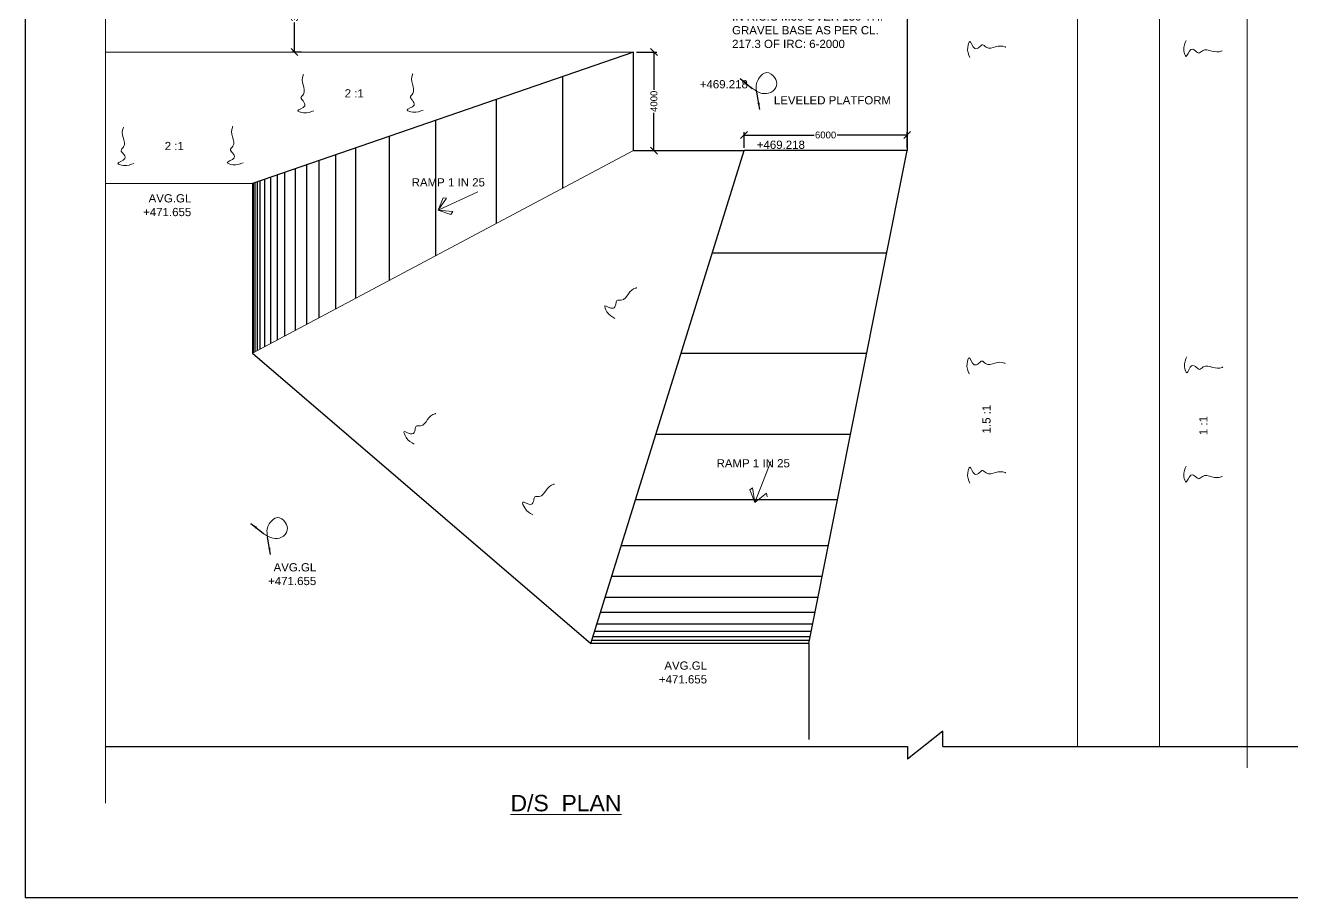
# Model space of a CAD drawing. Extents: x -793889 to 280349, y -1411811 to 21515.
# Drawn here: x -459429 to -413154, y -486170 to -454321 of the extents above; entities that cross this region are included whole.
import ezdxf

# ---------------------------------------------------------------- set-up
doc = ezdxf.new("R2010")
doc.units = 0
doc.header["$LTSCALE"] = 800
doc.header["$MEASUREMENT"] = 0
doc.layers.get('0').update_dxf_attribs({"linetype": 'CONTINUOUS'})
doc.layers.get('Defpoints').update_dxf_attribs({"linetype": 'CONTINUOUS'})
doc.layers.add('HAT', color=8, linetype='CONTINUOUS')
doc.layers.add('PLAN', color=10, linetype='CONTINUOUS')
doc.styles.add('ROMANS', font='swiss.ttf')
doc.styles.get("Standard").update_dxf_attribs({"font": 'swiss.ttf'})
doc.dimstyles.new('Aqueduct', dxfattribs={"dimscale": 0, "dimtxt": 250, "dimasz": 250, "dimexe": 100, "dimexo": 100, "dimgap": 50, "dimtad": 0, "dimdec": 0, "dimdsep": 46, "dimtxsty": 'ROMANS', "dimblk": 'OBLIQUE', "dimcen": 2.5, "dimclrd": 8, "dimclre": 8, "dimclrt": 7, "dimadec": 0, "dimazin": 0, "dimtfac": 1, "dimtdec": 0, "dimtmove": 2, "dimatfit": 3, "dimfxl": 100, "dimtolj": 1, "dimtzin": 0, "dimarcsym": 0})

# ---------------------------------------------------------------- blocks, each defined once
blk = doc.blocks.new('_OBLIQUE')
at = {"color": 0, "linetype": 'ByBlock'}
blk.add_line((-0.5, -0.5), (0.5, 0.5), dxfattribs=at)
blk = doc.blocks.new('*D211')
at = {"color": 8, "lineweight": -2, "ltscale": 0.25, "transparency": 16777216}
for p, q in [((-449334, -452294), (-449690, -452294)), ((-449590, -452294), (-449590, -453372)), ((-449590, -455294), (-449590, -454216)), ((-449334, -455294), (-449690, -455294))]:
    blk.add_line(p, q, dxfattribs=at)
at = {"layer": 'Defpoints', "color": 0, "ltscale": 0.25, "transparency": 16777216}
for p in [(-449234, -452294), (-449590, -455294), (-449234, -455294)]:
    blk.add_point(p, dxfattribs=at)
at = {"color": 8, "lineweight": -2, "ltscale": 0.25, "transparency": 16777216, "xscale": 250, "yscale": 250, "zscale": 250}
for p, rotation in [((-449590, -452294), 90), ((-449590, -455294), 270)]:
    blk.add_blockref('_OBLIQUE', p, dxfattribs=dict(at, rotation=rotation))
at = {"color": 7, "ltscale": 0.25, "transparency": 16777216, "insert": (-449590, -453794), "char_height": 250, "attachment_point": 5, "rotation": 90, "style": 'ROMANS'}
blk.add_mtext('\\A1;3000', dxfattribs=at)
blk = doc.blocks.new('*D255')
at = {"color": 8, "lineweight": -2, "ltscale": 0.25, "transparency": 16777216}
for p, q in [((-437101, -455294), (-436358, -455294)), ((-436458, -455294), (-436458, -456673)), ((-436458, -458894), (-436458, -457515)), ((-437101, -458894), (-436358, -458894))]:
    blk.add_line(p, q, dxfattribs=at)
at = {"layer": 'Defpoints', "color": 0, "ltscale": 0.25, "transparency": 16777216}
for p in [(-437201, -455294), (-437201, -458894), (-436458, -458894)]:
    blk.add_point(p, dxfattribs=at)
at = {"color": 8, "lineweight": -2, "ltscale": 0.25, "transparency": 16777216, "xscale": 250, "yscale": 250, "zscale": 250}
for p, rotation in [((-436458, -455294), 90), ((-436458, -458894), 270)]:
    blk.add_blockref('_OBLIQUE', p, dxfattribs=dict(at, rotation=rotation))
at = {"color": 7, "ltscale": 0.25, "transparency": 16777216, "insert": (-436458, -457094), "char_height": 250, "attachment_point": 5, "rotation": 90, "style": 'ROMANS'}
blk.add_mtext('\\A1;4000', dxfattribs=at)
blk = doc.blocks.new('*D256')
at = {"color": 8, "lineweight": -2, "ltscale": 0.25, "transparency": 16777216}
for p, q in [((-433166, -458794), (-433166, -458225)), ((-433166, -458325), (-430604, -458325)), ((-427203, -458325), (-429765, -458325)), ((-427203, -458794), (-427203, -458225))]:
    blk.add_line(p, q, dxfattribs=at)
at = {"layer": 'Defpoints', "color": 0, "ltscale": 0.25, "transparency": 16777216}
for p in [(-427203, -458325), (-433166, -458894), (-427203, -458894)]:
    blk.add_point(p, dxfattribs=at)
at = {"color": 8, "lineweight": -2, "ltscale": 0.25, "transparency": 16777216, "xscale": 250, "yscale": 250, "zscale": 250, "rotation": 180}
blk.add_blockref('_OBLIQUE', (-433166, -458325), dxfattribs=at)
at = {"color": 8, "lineweight": -2, "ltscale": 0.25, "transparency": 16777216, "xscale": 250, "yscale": 250, "zscale": 250}
blk.add_blockref('_OBLIQUE', (-427203, -458325), dxfattribs=at)
at = {"color": 7, "ltscale": 0.25, "transparency": 16777216, "insert": (-430185, -458325), "char_height": 250, "attachment_point": 5, "style": 'ROMANS'}
blk.add_mtext('\\A1;6000', dxfattribs=at)

msp = doc.modelspace()

# ---------------------------------------------------------------- linework, layer by layer
at = {"ltscale": 0.25}
for p, q in [((-427202.80902, -449144.07047), (-427202.80902, -458894.07047)), ((-437201.22324, -455294.07047), (-451122.92912, -460094.07047)), ((-437201.22324, -458894.07047), (-437201.22324, -455294.07047)), ((-439793.2473, -460271.84545), (-439793.2473, -456187.76235)), ((-442209.14058, -461555.99917), (-442209.14058, -457020.72692)), ((-444428.0607, -462735.45296), (-444428.0607, -457785.77803)), ((-446122.8857, -463636.32712), (-446122.8857, -458370.12884)), ((-447353.40397, -464290.40179), (-447353.40397, -458794.39349)), ((-438768.31958, -476894.07047), (-433166.22324, -458894.07047)), ((-437201.22324, -458894.07047), (-433166.22324, -458894.07047)), ((-427202.80902, -458894.07047), (-433166.22324, -458894.07047)), ((-430802.80902, -476894.07047), (-427202.80902, -458894.07047)), ((-449138.25493, -465239.12871), (-449138.25493, -459409.78392)), ((-448685.92034, -464998.69294), (-448685.92034, -459253.82559)), ((-448087.5922, -464680.65518), (-448087.5922, -459047.53082)), ((-450677.587, -466057.35152), (-450677.587, -459940.52304)), ((-450460.01773, -465941.70387), (-450460.01773, -459865.50835)), ((-450219.77467, -465814.0041), (-450219.77467, -459782.67607)), ((-449940.10341, -465665.3465), (-449940.10341, -459686.24951)), ((-449560.67395, -465463.66303), (-449560.67395, -459555.42781)), ((-451122.92912, -460094.07047), (-451122.92912, -466294.07047)), ((-451086.82881, -466274.88157), (-451086.82881, -460081.62362)), ((-451027.24479, -466243.21004), (-451027.24479, -460061.07992)), ((-450939.86114, -466196.76178), (-450939.86114, -460030.95132)), ((-450841.46397, -466144.45935), (-450841.46397, -459997.02542)), ((-427952.13911, -462640.72095), (-434332.28418, -462640.72095)), ((-451122.92912, -466294.07047), (-438768.31958, -476894.07047)), ((-428683.63295, -466298.19014), (-435470.58944, -466298.19014)), ((-429277.04074, -469265.22907), (-436394.01377, -469265.22907)), ((-429751.77152, -471638.883), (-437132.76033, -471638.883)), ((-430088.04064, -473320.22857), (-437656.04143, -473320.22857)), ((-430312.04745, -474440.26264), (-438004.62692, -474440.26264)), ((-430466.54483, -475212.74955), (-438245.04615, -475212.74955)), ((-430576.16631, -475760.85692), (-438415.63227, -475760.85692)), ((-430715.24717, -476456.26125), (-438632.06128, -476456.26125)), ((-430659.71033, -476178.57702), (-438545.63829, -476178.57702)), ((-430802.80902, -476894.07047), (-438768.31958, -476894.07047)), ((-430779.95744, -476779.81258), (-438732.75937, -476779.81258)), ((-430752.9146, -476644.59837), (-438690.67698, -476644.59837)), ((-430802.80902, -476894.07047), (-430802.80902, -480400.43609)), ((-425902.7134, -480092.55753), (-427188.76217, -481118.25331)), ((-425902.7134, -480656.43609), (-425902.7134, -480092.55753)), ((-456495.79891, -480656.43609), (-427188.76217, -480656.43609)), ((-456495.79891, -480656.43609), (-427188.76217, -480656.43609)), ((-427188.76217, -480656.43609), (-427188.76217, -481118.25331)), ((-425902.7134, -480656.43609), (-367802.40838, -480656.43609))]:
    msp.add_line(p, q, dxfattribs=at)
msp.add_lwpolyline([(-459428.76993, -486169.68031), (-339428.76993, -486169.68031), (-339428.76993, -386169.68031), (-459428.76993, -386169.68031)], close=True, dxfattribs=at)
at = {"layer": 'HAT', "lineweight": 13, "ltscale": 0.25}
for p, q in [((-420979.30902, -480656.43609), (-420979.30902, -442869.07047)), ((-417979.30902, -480656.43609), (-417979.30902, -442869.07047))]:
    msp.add_line(p, q, dxfattribs=at)
at = {"layer": 'HAT', "color": 4, "lineweight": 13, "ltscale": 0.25}
for p, q in [((-456495.79891, -455294.07047), (-437201.22324, -455294.07047)), ((-451122.92912, -466294.07047), (-437201.22324, -458894.07047)), ((-456495.79891, -460094.07047), (-451122.92912, -460094.07047))]:
    msp.add_line(p, q, dxfattribs=at)
at = {"layer": 'HAT', "color": 1, "lineweight": 13, "ltscale": 0.25}
for p, q in [((-442894.38023, -460396.41244), (-444343.95093, -461071.73723)), ((-444165.34318, -460613.80694), (-444343.95093, -461071.73723)), ((-444343.95093, -461071.73723), (-444034.30097, -460626.78675)), ((-444034.30097, -460626.78675), (-444165.34318, -460613.80694)), ((-444034.30097, -460626.78675), (-444034.30097, -460626.78675)), ((-444343.95093, -461071.73723), (-443804.09442, -461120.92034)), ((-443878.46014, -461229.59544), (-444343.95093, -461071.73723)), ((-443804.09442, -461120.92034), (-443878.46014, -461229.59544)), ((-443804.09442, -461120.92034), (-443804.09442, -461120.92034)), ((-432184.47037, -470248.40115), (-432770.30024, -471736.3938)), ((-432852.25585, -471200.53253), (-432956.20239, -471281.37591)), ((-432956.20239, -471281.37591), (-432770.30024, -471736.3938)), ((-432770.30024, -471736.3938), (-432852.25585, -471200.53253)), ((-432852.25585, -471200.53253), (-432852.25585, -471200.53253)), ((-432770.30024, -471736.3938), (-432345.02487, -471400.2318)), ((-432345.02487, -471400.2318), (-432345.02487, -471400.2318)), ((-432345.02487, -471400.2318), (-432324.09195, -471530.24084))]:
    msp.add_line(p, q, dxfattribs=at)
at = {"layer": 'HAT', "color": 9, "lineweight": 13, "ltscale": 0.25}
for points in [[(-456495.79891, -403991.61636), (-456495.79891, -438615.26972), (-456765.25732, -438615.26972), (-456010.28298, -438913.29486), (-456495.79891, -438913.29486), (-456495.79891, -482725.6793)], [(-414781.23349, -403991.61636), (-414781.23349, -438288.27147), (-415050.6919, -438288.27147), (-414295.71756, -438913.29486), (-414781.23349, -438913.29486), (-414781.23349, -481431.35169)]]:
    msp.add_lwpolyline(points, dxfattribs=at)
at = {"layer": 'HAT', "lineweight": 13, "ltscale": 0.25}
for points in [[(-433306.38012, -456265.53463), (-432862.43852, -456621.48785), (-432499.37366, -456804.57335), (-432192.53889, -456769.27192), (-431978.35806, -456511.70118), (-432039.8827, -456236.10742), (-432345.74217, -456047.78293), (-432602.94474, -456229.97094), (-432706.67173, -456434.16499), (-432693.109, -456815.10357), (-432639.28195, -457163.5097)], [(-451184.34979, -472508.35633), (-450740.40819, -472864.30955), (-450377.34333, -473047.39505), (-450070.50857, -473012.09361), (-449856.32773, -472754.52288), (-449917.85237, -472478.92912), (-450223.71185, -472290.60462), (-450480.91442, -472472.79263), (-450584.6414, -472676.98668), (-450571.07868, -473057.92526), (-450517.25162, -473406.33139)]]:
    msp.add_spline(points, degree=3, dxfattribs=at)
at = {"layer": 'PLAN', "lineweight": 13}
for points in [[(-417014.74478, -454870.34104), (-417089.74478, -455245.34104), (-417014.74478, -455455.34104), (-416834.74478, -455200.34104), (-416654.74478, -455260.34104), (-416549.74478, -455335.34104), (-416414.74478, -455245.34104), (-416069.74478, -455260.34104), (-415724.74478, -455260.34104), (-415694.74478, -455245.34104)], [(-424916.95915, -455494.72464), (-424991.95915, -455119.72464), (-424916.95915, -454909.72464), (-424736.95915, -455164.72464), (-424556.95915, -455104.72464), (-424451.95915, -455029.72464), (-424316.95915, -455119.72464), (-423971.95915, -455104.72464), (-423626.95915, -455104.72464), (-423596.95915, -455119.72464)], [(-448890.41108, -457436.83042), (-449265.41108, -457511.83042), (-449475.41108, -457436.83042), (-449220.41108, -457256.83042), (-449280.41108, -457076.83042), (-449355.41108, -456971.83042), (-449265.41108, -456836.83042), (-449280.41108, -456491.83042), (-449280.41108, -456146.83042), (-449265.41108, -456116.83042)], [(-444895.83555, -457411.70651), (-445270.83555, -457486.70651), (-445480.83555, -457411.70651), (-445225.83555, -457231.70651), (-445285.83555, -457051.70651), (-445360.83555, -456946.70651), (-445270.83555, -456811.70651), (-445285.83555, -456466.70651), (-445285.83555, -456121.70651), (-445270.83555, -456091.70651)], [(-455464.10853, -459359.63956), (-455839.10853, -459434.63956), (-456049.10853, -459359.63956), (-455794.10853, -459179.63956), (-455854.10853, -458999.63956), (-455929.10853, -458894.63956), (-455839.10853, -458759.63956), (-455854.10853, -458414.63956), (-455854.10853, -458069.63956), (-455839.10853, -458039.63956)], [(-451469.533, -459334.51566), (-451844.533, -459409.51566), (-452054.533, -459334.51566), (-451799.533, -459154.51566), (-451859.533, -458974.51566), (-451934.533, -458869.51566), (-451844.533, -458734.51566), (-451859.533, -458389.51566), (-451859.533, -458044.51566), (-451844.533, -458014.51566)], [(-437886.19652, -465021.50373), (-438178.85941, -464775.33625), (-438251.34062, -464564.45364), (-437951.54444, -464651.32857), (-437848.36433, -464492.09961), (-437813.14304, -464367.96476), (-437651.49393, -464354.01613), (-437391.31424, -464126.95551), (-437121.77187, -463911.61411), (-437088.97074, -463904.60801)], [(-416989.62088, -466418.17681), (-417064.62088, -466793.17681), (-416989.62088, -467003.17681), (-416809.62088, -466748.17681), (-416629.62088, -466808.17681), (-416524.62088, -466883.17681), (-416389.62088, -466793.17681), (-416044.62088, -466808.17681), (-415699.62088, -466808.17681), (-415669.62088, -466793.17681)], [(-424942.08305, -467042.5604), (-425017.08305, -466667.5604), (-424942.08305, -466457.5604), (-424762.08305, -466712.5604), (-424582.08305, -466652.5604), (-424477.08305, -466577.5604), (-424342.08305, -466667.5604), (-423997.08305, -466652.5604), (-423652.08305, -466652.5604), (-423622.08305, -466667.5604)], [(-445221.72373, -469610.0236), (-445514.38662, -469363.85612), (-445586.86783, -469152.97351), (-445287.07165, -469239.84844), (-445183.89153, -469080.61948), (-445148.67025, -468956.48463), (-444987.02114, -468942.536), (-444726.84145, -468715.47538), (-444457.29908, -468500.13398), (-444424.49795, -468493.12788)], [(-424916.95915, -471037.13593), (-424991.95915, -470662.13593), (-424916.95915, -470452.13593), (-424736.95915, -470707.13593), (-424556.95915, -470647.13593), (-424451.95915, -470572.13593), (-424316.95915, -470662.13593), (-423971.95915, -470647.13593), (-423626.95915, -470647.13593), (-423596.95915, -470662.13593)], [(-417014.74478, -470412.75233), (-417089.74478, -470787.75233), (-417014.74478, -470997.75233), (-416834.74478, -470742.75233), (-416654.74478, -470802.75233), (-416549.74478, -470877.75233), (-416414.74478, -470787.75233), (-416069.74478, -470802.75233), (-415724.74478, -470802.75233), (-415694.74478, -470787.75233)], [(-440886.35335, -472186.39585), (-441179.01625, -471940.22837), (-441251.49745, -471729.34576), (-440951.70128, -471816.22069), (-440848.52116, -471656.99172), (-440813.29987, -471532.85687), (-440651.65076, -471518.90825), (-440391.47107, -471291.84762), (-440121.92871, -471076.50623), (-440089.12757, -471069.50012)]]:
    msp.add_spline(points, degree=3, dxfattribs=at)

# ---------------------------------------------------------------- texts
at = {"layer": 'HAT', "color": 7, "lineweight": 13, "insert": (-433602.25926, -453347.87648), "char_height": 300, "width": 5810.42352, "attachment_point": 1, "style": 'ROMANS'}
msp.add_mtext('150 THICK  APROACH SLAB IN R.C.C M30 OVER 150 TH. GRAVEL BASE AS PER CL. 217.3 OF IRC: 6-2000 ', dxfattribs=at)
at = {"layer": 'HAT', "color": 7, "lineweight": 13, "char_height": 300, "style": 'ROMANS'}
for s, insert, attachment_point in [('2 :1', (-447760.42229, -456952.69013), 7), ('\\P+469.218', (-433024.78603, -456624.36922), 9), ('LEVELED PLATFORM', (-432076.52676, -456906.44325), 1), ('2 :1', (-454334.11974, -458875.49928), 7), ('\\P+469.218', (-430941.16825, -458833.88226), 9), ('RAMP 1 IN 25', (-442633.21907, -460205.87235), 9), ('AVG.GL\\P+471.655', (-453364.20631, -461290.48071), 9), ('RAMP 1 IN 25', (-431491.43879, -470464.19499), 9), ('AVG.GL\\P+471.655', (-448797.36085, -474762.39984), 9), ('AVG.GL\\P+471.655', (-434517.26856, -478352.14809), 9)]:
    msp.add_mtext(s, dxfattribs=dict(at, insert=insert, attachment_point=attachment_point))
at = {"layer": 'HAT', "color": 7, "lineweight": 13, "char_height": 300, "rotation": 90, "style": 'ROMANS'}
for s, insert, attachment_point in [('1.5 :1', (-424457.94277, -468172.54919), 3), ('1 :1', (-416530.6045, -469282.76354), 1)]:
    msp.add_mtext(s, dxfattribs=dict(at, insert=insert, attachment_point=attachment_point))
at = {"layer": 'PLAN', "lineweight": 13}
msp.add_text('%%UD/S  PLAN', height=600, dxfattribs=at).set_placement((-441699.60395, -483016.93041))

# ---------------------------------------------------------------- dimensions: what is measured, and where the dimension line sits
at = {"ltscale": 0.25}
dim = msp.add_linear_dim(base=(-449589.66576, -455294.07047), p1=(-449234.20984, -452294.07047), p2=(-449234.20984, -455294.07047), angle=270, dimstyle='Aqueduct', override={"dimscale": 1}, dxfattribs=at)
dim.commit()
dim.dimension.update_dxf_attribs({"geometry": '*D211', "text_midpoint": (-449589.66576, -453794.07047)})
dim = msp.add_linear_dim(base=(-436457.72553, -458894.07047), p1=(-437201.22324, -455294.07047), p2=(-437201.22324, -458894.07047), angle=90, text='4000', dimstyle='Aqueduct', override={"dimscale": 1, "dimfxl": 200}, dxfattribs=at)
dim.commit()
dim.dimension.update_dxf_attribs({"geometry": '*D255', "text_midpoint": (-436457.72553, -457094.07047)})
dim = msp.add_linear_dim(base=(-427202.80902, -458325.28766), p1=(-433166.22324, -458894.07047), p2=(-427202.80902, -458894.07047), text='6000', dimstyle='Aqueduct', override={"dimscale": 1, "dimfxl": 200}, dxfattribs=at)
dim.commit()
dim.dimension.update_dxf_attribs({"geometry": '*D256', "text_midpoint": (-430184.51613, -458325.28766)})

# ---------------------------------------------------------------- leaders
at = {"layer": 'HAT', "lineweight": 13, "ltscale": 0.25}
for points in [[(-433306.38012, -456265.53463), (-432863.64997, -456620.61457)], [(-432592.39383, -457397.71199), (-432701.71908, -456761.15789)], [(-451184.34979, -472508.35633), (-450741.61965, -472863.43626)], [(-450470.3635, -473640.53368), (-450579.68876, -473003.97959)]]:
    msp.add_leader(points, dimstyle='Aqueduct', override={"dimscale": 1}, dxfattribs=at)

doc.saveas('drawing.dxf')
